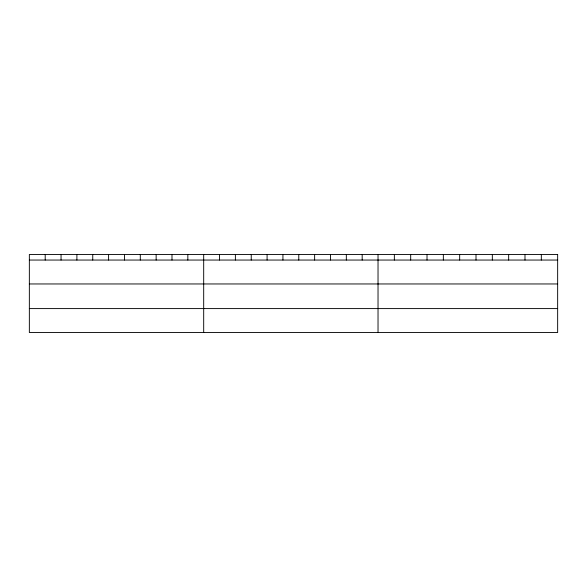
<?xml version="1.0" encoding="UTF-8"?>
<svg xmlns="http://www.w3.org/2000/svg" width="587" height="587" viewBox="0 0 587 587"><rect width="100%" height="100%" fill="white"/><g stroke="black" fill="none" stroke-linecap="round" stroke-linejoin="round"><path stroke-width="0.88" d="M29.35 260.048L557.65 260.048M29.35 283.961L557.65 283.961M29.35 308.593L557.65 308.593M541.324 254.494L541.324 260.048M524.991 254.494L524.991 260.048M508.665 254.494L508.665 260.048M492.332 254.494L492.332 260.048M476.006 254.494L476.006 260.048M459.672 254.494L459.672 260.048M443.346 254.494L443.346 260.048M427.013 254.494L427.013 260.048M410.687 254.494L410.687 260.048M394.354 254.494L394.354 260.048M378.028 254.494L378.028 332.506M362.179 254.494L362.179 260.048M346.33 254.494L346.33 260.048M330.481 254.494L330.481 260.048M314.632 254.494L314.632 260.048M298.783 254.494L298.783 260.048M282.934 254.494L282.934 260.048M267.085 254.494L267.085 260.048M251.236 254.494L251.236 260.048M235.387 254.494L235.387 260.048M219.538 254.494L219.538 260.048M203.689 254.494L203.689 332.506M187.84 254.494L187.84 260.048M171.991 254.494L171.991 260.048M156.142 254.494L156.142 260.048M140.293 254.494L140.293 260.048M124.444 254.494L124.444 260.048M108.595 254.494L108.595 260.048M92.746 254.494L92.746 260.048M76.897 254.494L76.897 260.048M61.048 254.494L61.048 260.048M45.199 254.494L45.199 260.048M557.65 254.494L29.35 254.494L29.35 332.506L557.65 332.506L557.65 254.494"/></g></svg>
